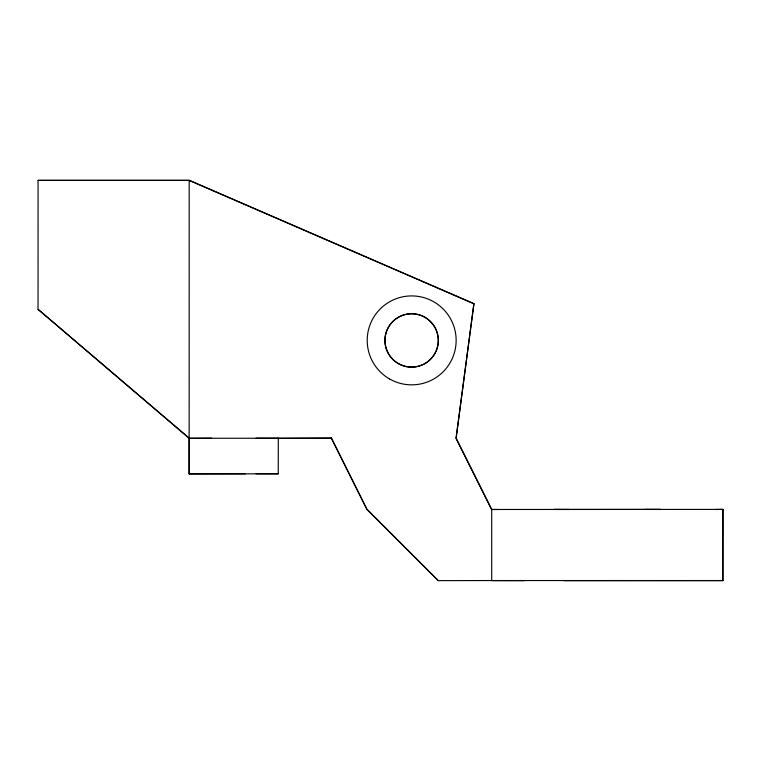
<?xml version="1.0" encoding="UTF-8"?>
<svg xmlns="http://www.w3.org/2000/svg" width="761" height="761" viewBox="0 0 761 761"><rect width="100%" height="100%" fill="white"/><g stroke="black" fill="none" stroke-linecap="round" stroke-linejoin="round"><path stroke-width="1.14" d="M498.674 509.49L491.587 509.48L456.02 438.336L473.922 303.649L189.318 180.319L38.069 180.357L38.05 309.337L189.175 438.336L211.644 438.174M278.012 438.336L331.339 438.06L366.992 509.48L438.231 580.633L491.711 580.548L491.711 509.394L456.134 438.241L473.922 303.649M189.175 438.336L189.147 473.941L278.25 473.818L278.298 438.212L256.105 438.174M366.992 509.48L331.339 438.06M38.05 180.367L189.194 180.405L473.808 303.734M189.194 180.405L189.147 473.941M38.05 309.337L189.318 438.241L331.615 438.241M491.587 509.48L722.95 509.394L722.836 580.633L563.968 580.672M438.231 580.633L367.097 509.404M715.74 509.49L722.95 509.394M189.365 473.789L245.384 473.751M491.711 580.548L722.95 580.548M256.105 473.751L278.298 473.789M645.024 509.413L660.615 509.442L553.894 509.451L569.485 509.48M491.587 580.633L524.358 580.662M722.836 509.48L722.836 580.633M389.442 378.892A44.471 44.471 0 0 0 456.143 340.376A44.471 44.471 0 0 0 389.442 301.87A44.471 44.471 0 0 0 389.442 378.892M398.336 363.482A26.683 26.683 0 0 0 438.355 340.376A26.683 26.683 0 0 0 398.336 317.27A26.683 26.683 0 0 0 398.336 363.482M398.212 363.596A26.683 26.683 0 0 0 438.241 340.49A26.683 26.683 0 0 0 398.212 317.385A26.683 26.683 0 0 0 398.212 363.596"/></g></svg>
